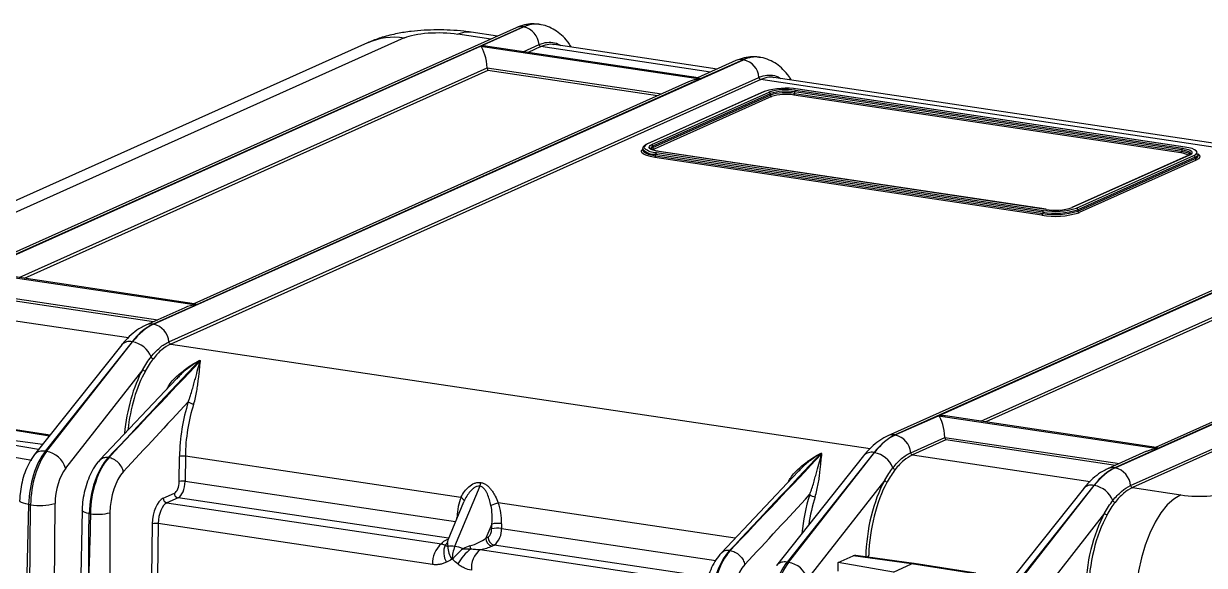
# Model space of a CAD drawing. Header units: millimetres. Extents: x 12 to 854, y 4 to 555.
# Drawn here: x 659.2 to 764.1, y 432.4 to 480.5 of the extents above; entities that cross this region are included whole.
import ezdxf

# ---------------------------------------------------------------- set-up
doc = ezdxf.new("R2010")
doc.units = ezdxf.units.MM

msp = doc.modelspace()

# ---------------------------------------------------------------- linework, layer by layer
at = {"color": 7, "linetype": 'Continuous', "lineweight": 25}
for p, q in [((702.95, 480.13), (650.52, 456.62)), ((703.6, 480.21), (651.17, 456.71)), ((701.29, 479.38), (698.95, 479.73)), ((699.79, 478.49), (703.62, 480.21)), ((703.62, 480.21), (703.6, 480.21)), ((705.03, 480.43), (705.01, 480.43)), ((689.76, 478.79), (640.82, 456.86)), ((693, 479.22), (644.07, 457.28)), ((655.03, 458.42), (699.79, 478.49)), ((699.79, 478.49), (719.3, 475.58)), ((719.13, 475.67), (700.43, 478.47)), ((720.82, 476.46), (706.33, 478.63)), ((724.57, 477.51), (724.54, 477.51)), ((670.73, 453.79), (723.16, 477.29)), ((700.45, 476.33), (700.44, 476.33)), ((722.48, 477.21), (719.08, 475.68)), ((723.13, 477.29), (719.3, 475.58)), ((723.13, 477.29), (723.16, 477.29)), ((672.1, 452.21), (724.52, 475.72)), ((724.69, 475.53), (672.26, 452.02)), ((718.28, 475.32), (674.31, 455.61)), ((719.3, 475.58), (674.54, 455.51)), ((786.74, 466.61), (725.86, 475.71)), ((724.98, 474.46), (714.56, 469.79)), ((725.03, 474.47), (714.62, 469.8)), ((715, 469.74), (725.42, 474.41)), ((725.53, 474.27), (715.11, 469.6)), ((725.53, 474.27), (725.53, 474.15)), ((762.09, 469.28), (727.69, 474.42)), ((727.69, 474.42), (727.69, 474.3)), ((727.69, 474.3), (762.09, 469.16)), ((727.76, 474.57), (762.15, 469.43)), ((762.37, 469.53), (727.98, 474.67)), ((762.39, 469.53), (728, 474.67)), ((715.11, 469.48), (725.53, 474.15)), ((725.64, 474.01), (715.22, 469.34)), ((762.02, 469.01), (727.63, 474.14)), ((714.2, 469.39), (714.2, 469.27)), ((714.9, 469.41), (714.9, 469.39)), ((715.11, 469.6), (715.11, 469.48)), ((715.22, 469.34), (715.12, 469.29)), ((715.41, 469.03), (749.8, 463.89)), ((750.02, 463.99), (715.63, 469.13)), ((750.04, 464), (715.65, 469.14)), ((762.09, 469.28), (762.09, 469.16)), ((749.67, 463.47), (715.28, 468.61)), ((749.74, 463.74), (715.34, 468.88)), ((715.34, 468.88), (715.34, 468.76)), ((715.34, 468.76), (749.74, 463.62)), ((762.73, 468.82), (752.31, 464.15)), ((762.78, 468.82), (752.36, 464.16)), ((752.75, 464.1), (763.16, 468.77)), ((763.27, 468.63), (752.86, 463.96)), ((752.86, 463.84), (763.27, 468.51)), ((763.38, 468.37), (752.97, 463.7)), ((762.88, 468.91), (762.88, 468.92)), ((763.27, 468.63), (763.27, 468.51)), ((763.58, 468.8), (763.58, 468.92)), ((788.4, 467.36), (735.97, 443.86)), ((789.05, 467.44), (736.62, 443.94)), ((740.47, 445.65), (785.24, 465.72)), ((749.74, 463.74), (749.74, 463.62)), ((752.86, 463.96), (752.86, 463.84)), ((756.18, 441.02), (808.61, 464.52)), ((757.54, 439.44), (809.97, 462.95)), ((810.14, 462.76), (757.71, 439.26)), ((804.75, 462.81), (759.98, 442.74)), ((803.73, 462.55), (759.76, 442.84)), ((655.03, 458.42), (674.54, 455.51)), ((674.36, 455.6), (655.67, 458.4)), ((674.54, 455.51), (670.7, 453.79)), ((673.51, 455.25), (670.06, 453.7)), ((670.7, 453.79), (670.73, 453.79)), ((668.84, 452.22), (661.11, 442.49)), ((661.24, 442.47), (668.87, 452.22)), ((668.84, 452.22), (668.87, 452.22)), ((667.91, 451.94), (660.17, 442.2)), ((674.82, 450.56), (674.91, 450.55)), ((669.79, 449.77), (662.92, 441)), ((672.8, 448.95), (665.97, 441.72)), ((736.64, 443.94), (740.47, 445.65)), ((740.47, 445.65), (759.98, 442.74)), ((759.81, 442.84), (741.11, 445.63)), ((661.54, 443.92), (658.48, 444.41)), ((736.64, 443.94), (736.62, 443.94)), ((660.9, 443.11), (656.53, 443.68)), ((660.53, 442.65), (656.53, 443.34)), ((738.01, 442.36), (741.05, 443.73)), ((741.12, 443.5), (738.17, 442.17)), ((759.98, 442.74), (756.15, 441.02)), ((654.85, 442.59), (659.92, 441.7)), ((661.11, 442.49), (661.24, 442.47)), ((666.71, 441.93), (666.76, 441.92)), ((673.02, 439.8), (673.05, 442.03)), ((673.57, 442.06), (673.54, 439.83)), ((698.05, 438.4), (673.57, 442.06)), ((733.82, 442.09), (726.09, 432.35)), ((734.75, 442.37), (727.02, 432.64)), ((727.15, 432.62), (734.79, 442.37)), ((730.12, 442.3), (730.04, 442.31)), ((734.79, 442.37), (734.75, 442.37)), ((758.96, 442.49), (755.5, 440.94)), ((728.01, 440.7), (721.19, 433.47)), ((756.15, 441.02), (756.18, 441.02)), ((735.7, 439.92), (728.84, 431.15)), ((671.6, 438.33), (672.59, 438.77)), ((699.73, 439.39), (697.49, 434.04)), ((753.35, 439.17), (745.62, 429.43)), ((754.29, 439.46), (746.55, 429.72)), ((746.69, 429.7), (754.32, 439.45)), ((754.29, 439.46), (754.32, 439.45)), ((757.71, 439.26), (762, 438.61)), ((659.64, 437.77), (659.45, 430.36)), ((659.81, 437.74), (659.64, 437.77)), ((659.74, 430.32), (659.81, 437.74)), ((661.98, 437.85), (661.9, 430.47)), ((672.92, 438.36), (671.93, 437.91)), ((671.93, 437.91), (696.32, 434.27)), ((698.29, 437.97), (696.88, 434.6)), ((664.39, 437.24), (664.24, 429.8)), ((664.39, 437.24), (664.39, 437.24)), ((665.02, 436.96), (665.13, 436.95)), ((755.23, 437), (748.37, 428.23)), ((670.58, 431.34), (670.63, 436.05)), ((671.15, 436.08), (671.1, 431.38)), ((695.52, 432.43), (671.15, 436.08)), ((700.79, 436.02), (700.26, 434.76)), ((700.78, 435.59), (700.79, 436.02)), ((701.66, 436.06), (701.65, 435.63)), ((700.26, 434.76), (700.46, 434.85)), ((701.01, 434.16), (700.81, 434.07)), ((721.97, 433.67), (721.92, 433.68)), ((727.02, 432.64), (727.15, 432.62)), ((731.57, 432.6), (732.89, 433.2)), ((736.47, 431.76), (731.57, 432.6)), ((731.57, 431.85), (731.57, 432.6)), ((738.07, 432.48), (732.89, 433.2)), ((738.3, 432.52), (733.12, 433.23)), ((736.47, 431.76), (738.07, 432.48)), ((743.56, 431.62), (738.07, 432.48)), ((738.07, 432.48), (738.07, 432.48)), ((743.8, 431.66), (738.31, 432.51))]:
    msp.add_line(p, q, dxfattribs=at)
at = {"color": 8, "linetype": 'Continuous', "lineweight": 25}
for p, q in [((700.69, 479.11), (697.77, 479.55)), ((703.57, 478), (704.99, 478.63)), ((705.16, 478.45), (704.01, 477.93)), ((720.22, 476.19), (705.16, 478.45)), ((658.8, 457.93), (700.37, 476.56)), ((700.44, 476.33), (659.24, 457.86)), ((700.37, 476.56), (715.88, 474.25)), ((715.51, 474.08), (700.45, 476.33)), ((786.14, 466.34), (724.69, 475.53)), ((744.25, 445.16), (785.82, 463.8)), ((785.89, 463.56), (744.69, 445.1)), ((655.6, 456.49), (671.11, 454.18)), ((670.74, 454.01), (655.67, 456.26)), ((652.73, 454.94), (668.5, 452.59)), ((672.26, 452.02), (734.41, 442.74)), ((661.48, 443.85), (658.24, 444.37)), ((741.05, 443.73), (756.56, 441.41)), ((756.19, 441.24), (741.12, 443.5)), ((738.17, 442.17), (753.95, 439.82)), ((673.54, 439.83), (697.57, 436.24)), ((696.95, 434.76), (672.92, 438.36)), ((722.41, 434.76), (701.36, 437.9)), ((697.69, 436.54), (697.7, 436.65)), ((697.74, 436.65), (697.7, 436.65)), ((701.65, 435.63), (720.68, 432.78)), ((696.85, 434.66), (696.92, 434.69)), ((696.91, 434.65), (696.85, 434.66)), ((699.77, 433.75), (719.84, 430.75)), ((720.01, 431.32), (701.01, 434.16)), ((734.17, 433.09), (734.18, 433.11)), ((738.31, 432.51), (738.07, 432.48))]:
    msp.add_line(p, q, dxfattribs=at)
at = {"color": 8, "linetype": 'Continuous', "lineweight": 25, "flags": 128}
for points in [[(698.95, 479.73), (698.38, 479.73), (697.77, 479.55)], [(715.28, 468.61), (714.9, 468.68), (714.57, 468.77), (714.32, 468.87), (714.16, 468.99), (714.08, 469.11), (714.09, 469.23), (714.2, 469.35)], [(714.2, 469.28), (714.2, 469.23), (714.28, 469.12), (714.44, 469.01), (714.67, 468.91), (714.98, 468.83), (715.34, 468.76)], [(714.62, 469.8), (714.44, 469.7), (714.35, 469.59), (714.33, 469.48), (714.35, 469.44)], [(762.88, 468.92), (762.88, 468.95), (762.83, 469.03), (762.72, 469.11), (762.55, 469.17), (762.34, 469.23), (762.09, 469.28)], [(762.09, 469.16), (762.34, 469.11), (762.55, 469.05), (762.72, 468.98), (762.83, 468.91), (762.88, 468.83), (762.88, 468.8)], [(763.51, 468.93), (763.62, 468.84), (763.7, 468.72), (763.68, 468.6), (763.58, 468.48), (763.38, 468.37)], [(659.64, 437.77), (659.38, 437.82), (659.17, 437.87), (659.01, 437.94), (658.9, 438.01), (658.85, 438.08), (658.84, 438.11)], [(665.02, 436.96), (664.82, 437), (664.65, 437.05), (664.52, 437.1), (664.43, 437.16), (664.39, 437.22), (664.39, 437.24)]]:
    msp.add_lwpolyline(points, dxfattribs=at)
at = {"color": 7, "linetype": 'Continuous', "lineweight": 25, "flags": 128}
for points in [[(728, 474.67), (727.99, 474.67), (727.98, 474.67)], [(714.21, 469.34), (714.2, 469.36), (714.2, 469.39)], [(715.63, 469.13), (715.36, 469.18), (715.13, 469.25), (714.95, 469.32), (714.83, 469.4), (714.78, 469.49), (714.79, 469.58), (714.86, 469.66), (715, 469.74)], [(715.65, 469.14), (715.64, 469.14), (715.63, 469.13)], [(762.15, 469.43), (762.42, 469.38), (762.65, 469.32), (762.83, 469.24), (762.95, 469.16), (763, 469.08), (762.99, 468.99), (762.92, 468.9), (762.78, 468.82)], [(763.16, 468.77), (763.34, 468.87), (763.43, 468.97), (763.45, 469.08), (763.38, 469.19), (763.23, 469.29), (763.01, 469.39), (762.72, 469.47), (762.37, 469.53)], [(762.39, 469.53), (762.38, 469.53), (762.37, 469.53)], [(750.04, 464), (750.03, 464), (750.02, 463.99)], [(762, 438.61), (761.4, 438.25), (760.8, 437.72), (760.24, 437.02), (759.72, 436.19), (759.25, 435.23), (758.84, 434.16), (758.51, 433.03), (758.26, 431.84), (758.11, 430.64), (758.04, 429.44)], [(698.32, 438.03), (698.32, 438.07), (698.32, 438.11), (698.3, 438.15), (698.27, 438.2), (698.23, 438.25), (698.18, 438.3), (698.12, 438.35), (698.05, 438.4)]]:
    msp.add_lwpolyline(points, dxfattribs=at)
at = {"color": 8, "linetype": 'Continuous', "lineweight": 25}
for centre, radius, start, end in [((703.42, 479.07), 1.16, 81.0062, 113.8743), ((692.1, 473.51), 5.77, 80.9697, 113.9108), ((722.95, 476.15), 1.16, 81.0062, 113.8743), ((715.28, 470.36), 1.48, 223.4618, 272.2804), ((715.18, 469.31), 0.293, 102.9129, 161.1257), ((715.17, 469.21), 0.277, 101.6853, 166.3288), ((761.91, 467.5), 1.51, 59.1431, 85.5822), ((763.18, 468.91), 0.41, 282.3117, 343.6555), ((670.52, 452.65), 1.16, 81.0065, 113.8433), ((668.61, 451.3), 0.955, 76.2933, 137.7047), ((736.44, 442.8), 1.16, 81.006, 113.9028), ((660.88, 441.57), 0.947, 75.9901, 137.9756), ((734.53, 441.43), 0.974, 76.9516, 137.0464), ((755.97, 439.88), 1.16, 81.0065, 113.8433), ((754.06, 438.53), 0.955, 76.2933, 137.7047), ((726.8, 431.7), 0.967, 76.6842, 137.283)]:
    msp.add_arc(centre, radius, start, end, dxfattribs=at)
at = {"color": 7, "linetype": 'Continuous', "lineweight": 25}
for centre, radius, start, end in [((703.26, 478.51), 1.73, 4.0167, 77.9499), ((705.2, 478.65), 0.208, 184.0167, 257.9499), ((722.8, 475.59), 1.73, 4.0167, 77.9499), ((724.73, 475.73), 0.208, 184.0167, 257.9499), ((725.02, 474.37), 0.0924, 80.9785, 113.902), ((726.93, 468.44), 6.32, 80.4404, 107.4938), ((726.92, 469.62), 5.02, 80.4404, 107.4938), ((725.39, 474.27), 0.14, 358.9121, 77.7511), ((726.92, 469.84), 4.65, 80.4404, 107.4938), ((726.92, 469.71), 4.65, 80.4404, 107.4938), ((726.92, 469.93), 4.28, 80.4404, 107.4938), ((727.52, 474.28), 0.174, 309.1832, 5.238), ((727.87, 474.43), 0.174, 129.1832, 185.238), ((725.66, 474.14), 0.14, 178.9121, 257.7511), ((715.43, 470.68), 1.65, 228.8874, 269.1771), ((714.6, 469.71), 0.0924, 80.9785, 113.902), ((714.97, 469.6), 0.14, 358.9121, 77.7511), ((715.25, 469.47), 0.14, 178.9121, 257.7511), ((715.52, 468.9), 0.174, 129.1832, 185.238), ((761.91, 469.14), 0.174, 309.1832, 5.238), ((762.26, 469.3), 0.174, 129.1832, 185.238), ((715.17, 468.74), 0.174, 309.1832, 5.238), ((762.76, 468.73), 0.0924, 80.9785, 113.902), ((763.13, 468.63), 0.14, 358.9121, 77.7511), ((763.19, 469.02), 0.398, 281.6853, 346.3288), ((763.41, 468.5), 0.14, 178.9121, 257.7511), ((750.84, 470.43), 7.06, 260.4404, 287.4938), ((749.91, 463.76), 0.174, 129.1832, 185.238), ((750.85, 470.34), 6.69, 260.4404, 287.4938), ((750.85, 470.22), 6.69, 260.4404, 287.4938), ((750.85, 470.13), 6.32, 260.4404, 287.4938), ((750.85, 468.94), 5.02, 260.4404, 287.4938), ((752.35, 464.06), 0.0924, 80.9785, 113.902), ((752.72, 463.96), 0.14, 358.9121, 77.7511), ((753, 463.83), 0.14, 178.9121, 257.7511), ((749.56, 463.6), 0.174, 309.1832, 5.238), ((670.37, 452.09), 1.73, 4.0167, 77.9499), ((668.5, 450.08), 2.17, 21.723, 80.1041), ((672.3, 452.23), 0.208, 184.0167, 257.9499), ((670.76, 450.98), 0.261, 201.6844, 260.0955), ((670.05, 449.92), 0.301, 209.6075, 261.9201), ((674.43, 447.69), 1, 232.869, 263.0228), ((736.28, 442.24), 1.73, 4.0167, 77.9499), ((660.88, 440.36), 2.14, 17.578, 80.4276), ((673.37, 440.8), 1.27, 81.0808, 104.7308), ((734.41, 440.23), 2.17, 21.723, 80.1041), ((738.22, 442.38), 0.208, 184.0167, 257.9499), ((736.68, 441.13), 0.261, 201.6844, 260.0955), ((755.81, 439.32), 1.73, 4.0167, 77.9499), ((673.35, 438.57), 1.27, 81.0808, 104.7308), ((698.59, 439.86), 1.23, 337.7758, 353.5526), ((735.96, 440.07), 0.301, 209.6075, 261.9201), ((673, 438.77), 0.419, 179.3275, 257.765), ((729.64, 439.44), 1, 232.869, 263.0228), ((753.95, 437.31), 2.17, 21.723, 80.1041), ((757.75, 439.46), 0.208, 184.0167, 257.9499), ((660.63, 442.97), 5.3, 261.0808, 284.7308), ((672.02, 438.32), 0.419, 179.3275, 257.765), ((715.87, 396.3), 44.06, 109.227, 110.1298), ((756.21, 438.21), 0.261, 201.6844, 260.0955), ((665.78, 441.13), 4.24, 261.0808, 284.7308), ((755.49, 437.15), 0.301, 209.6075, 261.9201), ((670.95, 434.82), 1.27, 81.0808, 104.7308), ((699.92, 435.52), 0.86, 308.9236, 4.3304), ((701.3, 433.58), 2.08, 80.4947, 104.6107), ((701.31, 434.01), 2.08, 80.4947, 104.6107), ((699.93, 435.5), 1.72, 308.9236, 4.3304), ((696.29, 434.7), 0.645, 304.7233, 329.3867), ((700.96, 434.75), 0.698, 178.9121, 257.7511), ((701.16, 434.84), 0.698, 178.9121, 257.7511), ((697.67, 432.6), 2.15, 128.9236, 184.3304), ((698.3, 433.51), 1.78, 158.0391, 209.5739), ((698.94, 434.05), 2.05, 180.3868, 213.9184), ((700.41, 432.86), 3.14, 157.9105, 179.0666), ((702.14, 428.97), 6.24, 128.7821, 141.0077), ((701.76, 430.22), 4.59, 128.1312, 150.5173), ((700.02, 434.32), 1.2, 191.7241, 203.8095), ((701.12, 432.08), 2.15, 128.9236, 184.3304), ((726.8, 430.51), 2.14, 17.578, 80.4276)]:
    msp.add_arc(centre, radius, start, end, dxfattribs=at)
at = {"color": 8, "linetype": 'Continuous', "lineweight": 25}
for centre, major_axis, ratio, start_param, end_param in [((703.54, 471.02), (1.48, 9.41), 0.481058, 0.009332, 0.303867), ((703.68, 471), (1.33, 9.43), 0.484822, 6.282495, 6.579389), ((723.07, 468.1), (1.48, 9.41), 0.481058, 0.009332, 0.303867), ((723.22, 468.08), (1.33, 9.43), 0.484822, 6.282495, 6.579389), ((672.16, 444.37), (1.12, 8.05), 0.485188, 0.905463, 1.674598), ((672.33, 444.35), (1.1, 7.86), 0.48524, 0.905351, 1.632961), ((732.42, 435.36), (1.15, 8.24), 0.485188, 1.230812, 1.660797), ((732.75, 435.32), (1.09, 7.86), 0.485293, 1.230588, 1.557599), ((698.83, 434.98), (1.97, 0.71), 0.411617, 2.78204, 3.019126)]:
    msp.add_ellipse(centre, major_axis=major_axis, ratio=ratio, start_param=start_param, end_param=end_param, dxfattribs=at)
at = {"color": 7, "linetype": 'Continuous', "lineweight": 25}
for centre, major_axis, ratio, start_param, end_param in [((696.03, 478.76), (3.49, 0), 0.259092, 1.048155, 2.617733), ((699.79, 476.96), (2.16, 0.3), 0.700432, 1.174791, 1.47485), ((699.79, 476.96), (-0.22, 1.63), 0.328644, 4.423732, 5.88718), ((700.44, 476.52), (-0.027, 0.196), 0.328644, 1.28214, 2.745587), ((719.3, 474.04), (2.16, 0.3), 0.700432, 1.47485, 1.966802), ((719.3, 474.04), (-0.22, 1.63), 0.328644, 5.88718, 6.187239), ((674.54, 453.97), (2.16, 0.3), 0.700432, 1.47485, 1.966802), ((674.54, 453.97), (-0.22, 1.63), 0.328644, 5.88718, 6.187239), ((670.64, 444.6), (1.48, 9.41), 0.481058, 0.303867, 0.705293), ((670.79, 444.58), (1.33, 9.43), 0.484822, 0.296203, 0.697629), ((677.21, 443.61), (1.15, 8.24), 0.485188, 1.230812, 1.831316), ((677.53, 443.57), (1.09, 7.86), 0.485293, 1.230588, 1.831092), ((740.47, 444.12), (2.16, 0.3), 0.700432, 1.174791, 1.47485), ((740.47, 444.12), (-0.22, 1.63), 0.328644, 4.423732, 5.88718), ((736.56, 434.75), (1.48, 9.41), 0.481058, 0.303867, 0.705293), ((736.7, 434.73), (1.33, 9.43), 0.484822, 0.296203, 0.697629), ((741.12, 443.68), (-0.027, 0.196), 0.328644, 1.28214, 2.745587), ((759.98, 441.2), (2.16, 0.3), 0.700432, 1.47485, 1.966802), ((759.98, 441.2), (-0.22, 1.63), 0.328644, 5.88718, 6.187239), ((662.02, 438.67), (0.73, 4.71), 0.481442, 0.704535, 1.838999), ((662.19, 438.65), (0.67, 4.71), 0.484454, 0.698404, 1.832868), ((667.4, 437.87), (0.74, 4.71), 0.481289, 0.610859, 1.839302), ((667.51, 437.85), (0.67, 4.72), 0.484601, 0.604115, 1.832558), ((663.57, 438.45), (0.44, 3.14), 0.485188, 0.696852, 1.831316), ((668.61, 437.7), (0.48, 3.46), 0.485188, 0.602873, 1.831316), ((756.09, 431.83), (1.48, 9.41), 0.481058, 0.303867, 0.705293), ((756.24, 431.81), (1.33, 9.43), 0.484822, 0.296203, 0.697629), ((672.58, 439.63), (0.123, 0.88), 0.485188, 3.437019, 4.972909), ((672.91, 439.58), (0.18, 1.26), 0.484527, 3.438416, 4.974306), ((738.08, 434.52), (1.12, 8.05), 0.485188, 0.905463, 1.816428), ((738.24, 434.5), (1.1, 7.86), 0.48524, 0.905351, 1.795047), ((763.75, 439.4), (3.49, 0), 0.259092, 4.189748, 5.759326), ((671.61, 436.42), (0.27, 1.95), 0.485188, 0.295427, 1.831316), ((671.94, 436.38), (0.22, 1.57), 0.485712, 0.294305, 1.830194), ((699.68, 436.36), (-0.19, 3.28), 0.600354, 0.866167, 1.446413), ((699.36, 436.24), (0.24, 2.95), 0.488135, 4.678936, 5.259182), ((699.68, 436.36), (-0.19, 3.28), 0.600354, 4.588006, 5.168252), ((757.61, 431.6), (1.12, 8.05), 0.485188, 0.905463, 1.831316), ((757.78, 431.58), (1.1, 7.86), 0.48524, 0.905351, 1.831204), ((698.83, 434.36), (2.55, 0.25), 0.290139, 2.430249, 2.940616), ((698.83, 434.98), (1.97, 0.71), 0.411617, 4.572875, 5.366797), ((698.06, 433.12), (1.51, -0.67), 0.438069, 2.138499, 2.626722), ((698.06, 433.12), (1.51, -0.67), 0.438069, 1.650275, 2.138499), ((698.83, 434.36), (2.55, 0.25), 0.290139, 5.061474, 5.571841), ((722.61, 429.62), (0.74, 4.71), 0.481289, 0.610859, 1.839302), ((722.72, 429.6), (0.67, 4.72), 0.484601, 0.604115, 1.832558), ((697.26, 432.82), (-0.0052, 0.0912), 0.600354, 6.158802, 6.647026), ((697.26, 432.82), (-0.0052, 0.0912), 0.600354, 5.670578, 6.158802), ((723.82, 429.45), (0.48, 3.46), 0.485188, 0.602873, 1.831316), ((727.93, 428.82), (0.73, 4.71), 0.481442, 0.704535, 1.838999), ((728.11, 428.8), (0.67, 4.71), 0.484454, 0.698404, 1.832868), ((732.89, 431.66), (0.23, 1.57), 0.482941, 0.005285, 0.300052)]:
    msp.add_ellipse(centre, major_axis=major_axis, ratio=ratio, start_param=start_param, end_param=end_param, dxfattribs=at)
for points, knots in [([(698.95, 479.73), (698.74, 479.76), (698.13, 479.84), (697.13, 479.92), (695.94, 479.95), (694.77, 479.91), (693.59, 479.81), (692.34, 479.62), (691.13, 479.32), (690.26, 479.01), (689.83, 478.82), (689.76, 478.79)], [0, 0, 0, 0, 0.067829, 0.196624, 0.318012, 0.437877, 0.560739, 0.692783, 0.84654, 0.975195, 1, 1, 1, 1]), ([(704.96, 480.42), (704.78, 480.44), (704.36, 480.5), (703.67, 480.4), (703.2, 480.22), (702.95, 480.13)], [0, 0, 0, 0, 0.267668, 0.621234, 1, 1, 1, 1]), ([(707.85, 478.4), (707.79, 478.51), (707.58, 478.86), (707.15, 479.35), (706.56, 479.84), (705.9, 480.2), (705.37, 480.39), (705.06, 480.41), (705.01, 480.42)], [0, 0, 0, 0, 0.098561, 0.323348, 0.535869, 0.73872, 0.95656, 1, 1, 1, 1]), ([(706.33, 478.61), (706.28, 478.62), (706.03, 478.69), (705.63, 478.63), (705.28, 478.49), (705.16, 478.45)], [0, 0, 0, 0, 0.119449, 0.689591, 1, 1, 1, 1]), ([(724.5, 477.5), (724.32, 477.53), (723.89, 477.58), (723.2, 477.48), (722.73, 477.3), (722.48, 477.21)], [0, 0, 0, 0, 0.267668, 0.621234, 1, 1, 1, 1]), ([(727.39, 475.48), (727.33, 475.59), (727.12, 475.95), (726.68, 476.43), (726.1, 476.93), (725.43, 477.28), (724.91, 477.48), (724.6, 477.5), (724.54, 477.5)], [0, 0, 0, 0, 0.098561, 0.323348, 0.535869, 0.73872, 0.95656, 1, 1, 1, 1]), ([(725.86, 475.69), (725.82, 475.7), (725.56, 475.78), (725.16, 475.71), (724.81, 475.57), (724.69, 475.53)], [0, 0, 0, 0, 0.1194491, 0.6895907, 1, 1, 1, 1]), ([(714.56, 469.79), (714.51, 469.76), (714.37, 469.69), (714.24, 469.57), (714.17, 469.39), (714.22, 469.32), (714.22, 469.31)], [0, 0, 0, 0, 0.226261, 0.604143, 0.933137, 1, 1, 1, 1]), ([(715.65, 469.14), (715.57, 469.15), (715.36, 469.18), (715.1, 469.26), (714.91, 469.37), (714.91, 469.38), (714.9, 469.39)], [0, 0, 0, 0, 0.1635484, 0.473476, 0.7432669, 1, 1, 1, 1]), ([(763.41, 468.96), (763.42, 468.95), (763.53, 468.9), (763.58, 468.83), (763.57, 468.81), (763.57, 468.8)], [0, 0, 0, 0, 0.072828, 0.609033, 1, 1, 1, 1]), ([(762.87, 468.92), (762.88, 468.92), (762.88, 468.91), (762.79, 468.86), (762.73, 468.82)], [0, 0, 0, 0, 0.364168, 1, 1, 1, 1]), ([(670.06, 453.7), (669.9, 453.63), (669.51, 453.43), (668.9, 453), (668.34, 452.47), (668.02, 452.08), (667.91, 451.94)], [0, 0, 0, 0, 0.189385, 0.495295, 0.813804, 1, 1, 1, 1]), ([(670.52, 450.88), (670.64, 451.04), (670.77, 451.19), (671.03, 451.46), (671.16, 451.58), (671.55, 451.92), (671.82, 452.09), (672.1, 452.21)], [0, 0, 0, 0, 0.25, 0.25, 0.5, 0.5, 1, 1, 1, 1]), ([(672.26, 452.02), (671.99, 451.9), (671.73, 451.73), (671.34, 451.41), (671.22, 451.29), (670.96, 451.02), (670.84, 450.88), (670.72, 450.72)], [0, 0, 0, 0, 0.5, 0.5, 0.75, 0.75, 1, 1, 1, 1]), ([(669.79, 449.77), (669.9, 449.97), (670.02, 450.17), (670.26, 450.54), (670.39, 450.72), (670.52, 450.88)], [0, 0, 0, 0, 0.5, 0.5, 1, 1, 1, 1]), ([(670.72, 450.72), (670.59, 450.56), (670.47, 450.39), (670.23, 450.02), (670.12, 449.82), (670, 449.62)], [0, 0, 0, 0, 0.5, 0.5, 1, 1, 1, 1]), ([(673.82, 446.89), (673.86, 446.98), (673.89, 447.08), (673.96, 447.26), (673.99, 447.35), (674.08, 447.62), (674.13, 447.8), (674.23, 448.14), (674.28, 448.31), (674.37, 448.64), (674.41, 448.79), (674.53, 449.25), (674.61, 449.54), (674.72, 449.94), (674.76, 450.07), (674.83, 450.32), (674.87, 450.44), (674.91, 450.55)], [0, 0, 0, 0, 0.0625, 0.0625, 0.125, 0.125, 0.25, 0.25, 0.375, 0.375, 0.5, 0.5, 0.75, 0.75, 0.875, 0.875, 1, 1, 1, 1]), ([(674.3, 446.69), (674.37, 446.89), (674.42, 447.09), (674.51, 447.48), (674.55, 447.67), (674.61, 448.04), (674.64, 448.22), (674.69, 448.57), (674.71, 448.74), (674.77, 449.22), (674.8, 449.52), (674.84, 449.93), (674.85, 450.07), (674.87, 450.25), (674.88, 450.32), (674.9, 450.44), (674.9, 450.49), (674.91, 450.55)], [0, 0, 0, 0, 0.125, 0.125, 0.25, 0.25, 0.375, 0.375, 0.5, 0.5, 0.75, 0.75, 0.875, 0.875, 0.9375, 0.9375, 1, 1, 1, 1]), ([(735.97, 443.86), (735.82, 443.78), (735.42, 443.59), (734.82, 443.15), (734.26, 442.62), (733.94, 442.23), (733.82, 442.09)], [0, 0, 0, 0, 0.189385, 0.495295, 0.813804, 1, 1, 1, 1]), ([(660.17, 442.2), (660.09, 442.09), (659.85, 441.76), (659.52, 441.16), (659.21, 440.38), (659, 439.55), (658.88, 438.78), (658.85, 438.31), (658.84, 438.11)], [0, 0, 0, 0, 0.108432, 0.301794, 0.493274, 0.681987, 0.869305, 1, 1, 1, 1]), ([(665.98, 441.72), (665.88, 441.61), (665.63, 441.33), (665.28, 440.78), (664.93, 440.04), (664.67, 439.24), (664.48, 438.4), (664.4, 437.72), (664.39, 437.34), (664.39, 437.24)], [0, 0, 0, 0, 0.095454, 0.265957, 0.4369, 0.60567, 0.772603, 0.939096, 1, 1, 1, 1]), ([(668.05, 440.68), (668.03, 440.81), (667.98, 440.95), (667.83, 441.23), (667.72, 441.37), (667.47, 441.61), (667.32, 441.71), (667.03, 441.86), (666.89, 441.9), (666.76, 441.92)], [0, 0, 0, 0, 0.25, 0.25, 0.5, 0.5, 0.75, 0.75, 1, 1, 1, 1]), ([(729.03, 438.64), (729.07, 438.73), (729.1, 438.83), (729.17, 439.01), (729.2, 439.1), (729.29, 439.37), (729.35, 439.55), (729.45, 439.89), (729.49, 440.06), (729.58, 440.39), (729.62, 440.54), (729.75, 441), (729.82, 441.29), (729.93, 441.69), (729.97, 441.82), (730.05, 442.07), (730.08, 442.19), (730.12, 442.3)], [0, 0, 0, 0, 0.0625, 0.0625, 0.125, 0.125, 0.25, 0.25, 0.375, 0.375, 0.5, 0.5, 0.75, 0.75, 0.875, 0.875, 1, 1, 1, 1]), ([(729.52, 438.44), (729.58, 438.64), (729.63, 438.84), (729.72, 439.23), (729.76, 439.42), (729.83, 439.79), (729.86, 439.97), (729.9, 440.32), (729.92, 440.49), (729.98, 440.97), (730.01, 441.27), (730.05, 441.68), (730.06, 441.82), (730.09, 442), (730.09, 442.07), (730.11, 442.18), (730.12, 442.24), (730.12, 442.3)], [0, 0, 0, 0, 0.125, 0.125, 0.25, 0.25, 0.375, 0.375, 0.5, 0.5, 0.75, 0.75, 0.875, 0.875, 0.9375, 0.9375, 1, 1, 1, 1]), ([(736.43, 441.03), (736.56, 441.19), (736.69, 441.34), (736.94, 441.61), (737.07, 441.73), (737.47, 442.07), (737.74, 442.24), (738.01, 442.36)], [0, 0, 0, 0, 0.25, 0.25, 0.5, 0.5, 1, 1, 1, 1]), ([(738.17, 442.17), (737.91, 442.05), (737.64, 441.88), (737.26, 441.56), (737.13, 441.44), (736.88, 441.17), (736.75, 441.03), (736.63, 440.87)], [0, 0, 0, 0, 0.5, 0.5, 0.75, 0.75, 1, 1, 1, 1]), ([(735.7, 439.92), (735.82, 440.12), (735.93, 440.32), (736.18, 440.69), (736.3, 440.87), (736.43, 441.03)], [0, 0, 0, 0, 0.5, 0.5, 1, 1, 1, 1]), ([(736.63, 440.87), (736.5, 440.71), (736.38, 440.54), (736.15, 440.17), (736.03, 439.97), (735.92, 439.77)], [0, 0, 0, 0, 0.5, 0.5, 1, 1, 1, 1]), ([(755.5, 440.94), (755.35, 440.86), (754.95, 440.67), (754.35, 440.23), (753.79, 439.7), (753.47, 439.31), (753.35, 439.17)], [0, 0, 0, 0, 0.189385, 0.495295, 0.813804, 1, 1, 1, 1]), ([(698.05, 438.4), (698.14, 438.58), (698.24, 438.75), (698.48, 439.07), (698.61, 439.21), (698.91, 439.47), (699.07, 439.58), (699.34, 439.68), (699.43, 439.71), (699.62, 439.73), (699.72, 439.73), (699.81, 439.72)], [0, 0, 0, 0, 0.25, 0.25, 0.5, 0.5, 0.75, 0.75, 0.875, 0.875, 1, 1, 1, 1]), ([(699.81, 439.72), (699.91, 439.7), (700, 439.67), (700.18, 439.59), (700.26, 439.54), (700.42, 439.42), (700.5, 439.35), (700.64, 439.2), (700.7, 439.12), (700.83, 438.95), (700.89, 438.87), (701, 438.68), (701.05, 438.59), (701.2, 438.31), (701.28, 438.11), (701.36, 437.9)], [0, 0, 0, 0, 0.125, 0.125, 0.25, 0.25, 0.375, 0.375, 0.5, 0.5, 0.625, 0.625, 0.75, 0.75, 1, 1, 1, 1]), ([(699.73, 439.39), (699.65, 439.4), (699.57, 439.39), (699.41, 439.35), (699.33, 439.31), (699.19, 439.22), (699.12, 439.17), (698.99, 439.05), (698.93, 438.99), (698.76, 438.79), (698.65, 438.65), (698.47, 438.35), (698.39, 438.19), (698.32, 438.03)], [0, 0, 0, 0, 0.125, 0.125, 0.25, 0.25, 0.375, 0.375, 0.5, 0.5, 0.75, 0.75, 1, 1, 1, 1]), ([(700.71, 437.67), (700.67, 437.85), (700.63, 438.02), (700.53, 438.37), (700.47, 438.54), (700.36, 438.78), (700.32, 438.85), (700.24, 439), (700.19, 439.07), (700.08, 439.2), (700.02, 439.26), (699.89, 439.35), (699.81, 439.38), (699.73, 439.39)], [0, 0, 0, 0, 0.25, 0.25, 0.5, 0.5, 0.625, 0.625, 0.75, 0.75, 0.875, 0.875, 1, 1, 1, 1]), ([(755.97, 438.11), (756.09, 438.27), (756.22, 438.42), (756.48, 438.69), (756.61, 438.82), (757, 439.15), (757.27, 439.32), (757.54, 439.44)], [0, 0, 0, 0, 0.25, 0.25, 0.5, 0.5, 1, 1, 1, 1]), ([(757.71, 439.26), (757.44, 439.14), (757.18, 438.97), (756.79, 438.64), (756.66, 438.52), (756.41, 438.25), (756.29, 438.11), (756.16, 437.95)], [0, 0, 0, 0, 0.5, 0.5, 0.75, 0.75, 1, 1, 1, 1]), ([(755.23, 437), (755.35, 437.2), (755.47, 437.4), (755.71, 437.77), (755.84, 437.95), (755.97, 438.11)], [0, 0, 0, 0, 0.5, 0.5, 1, 1, 1, 1]), ([(756.16, 437.95), (756.04, 437.79), (755.91, 437.62), (755.68, 437.25), (755.56, 437.05), (755.45, 436.85)], [0, 0, 0, 0, 0.5, 0.5, 1, 1, 1, 1]), ([(696.88, 434.61), (696.88, 434.6), (696.86, 434.54), (696.86, 434.55), (696.86, 434.55)], [0, 0, 0, 0, 0.281233, 1, 1, 1, 1]), ([(696.32, 434.27), (696.38, 434.24), (696.44, 434.22), (696.55, 434.19), (696.6, 434.18), (696.65, 434.17)], [0, 0, 0, 0, 0.5, 0.5, 1, 1, 1, 1]), ([(696.65, 434.17), (696.68, 434.15), (696.71, 434.13), (696.79, 434.08), (696.84, 434.05), (696.89, 434.03)], [0, 0, 0, 0, 0.5, 0.5, 1, 1, 1, 1]), ([(698.23, 433.83), (698.35, 433.83), (698.46, 433.83), (698.7, 433.83), (698.81, 433.84), (698.92, 433.83)], [0, 0, 0, 0, 0.5, 0.5, 1, 1, 1, 1]), ([(698.92, 433.83), (699.06, 433.82), (699.2, 433.8), (699.48, 433.76), (699.63, 433.75), (699.77, 433.75)], [0, 0, 0, 0, 0.5, 0.5, 1, 1, 1, 1]), ([(721.19, 433.47), (721.1, 433.36), (720.85, 433.08), (720.49, 432.53), (720.15, 431.79), (719.88, 430.99), (719.7, 430.14), (719.62, 429.47), (719.6, 429.09), (719.6, 428.99)], [0, 0, 0, 0, 0.095454, 0.265957, 0.4369, 0.60567, 0.772603, 0.939096, 1, 1, 1, 1]), ([(721.97, 433.67), (722.1, 433.65), (722.25, 433.6), (722.54, 433.46), (722.68, 433.36), (722.93, 433.12), (723.04, 432.98), (723.19, 432.7), (723.24, 432.56), (723.27, 432.43)], [0, 0, 0, 0, 0.25, 0.25, 0.5, 0.5, 0.75, 0.75, 1, 1, 1, 1]), ([(696.76, 432.63), (696.66, 432.59), (696.56, 432.55), (696.36, 432.48), (696.26, 432.46), (696.06, 432.42), (695.95, 432.41), (695.74, 432.41), (695.63, 432.42), (695.52, 432.43)], [0, 0, 0, 0, 0.25, 0.25, 0.5, 0.5, 0.75, 0.75, 1, 1, 1, 1]), ([(698.98, 431.92), (698.76, 431.95), (698.55, 432.02), (698.25, 432.16), (698.14, 432.22), (697.95, 432.34), (697.85, 432.41), (697.76, 432.48)], [0, 0, 0, 0, 0.5, 0.5, 0.75, 0.75, 1, 1, 1, 1]), ([(734.28, 433.27), (734.27, 433.24), (734.25, 433.21), (734.22, 433.16), (734.2, 433.13), (734.18, 433.11)], [0, 0, 0, 0, 0.5, 0.5, 1, 1, 1, 1]), ([(734.28, 433.27), (734.26, 433.23), (734.24, 433.18), (734.22, 433.12), (734.22, 433.09), (734.23, 433.08)], [0, 0, 0, 0, 0.614956, 0.839278, 1, 1, 1, 1])]:
    msp.add_open_spline(points, degree=3, knots=knots, dxfattribs=at)
at = {"color": 8, "linetype": 'Continuous', "lineweight": 25}
for points, knots in [([(704.99, 478.63), (705.12, 478.68), (705.47, 478.82), (706.04, 478.86), (706.56, 478.78), (706.83, 478.59), (706.9, 478.54)], [0, 0, 0, 0, 0.190517, 0.535496, 0.880475, 1, 1, 1, 1]), ([(724.52, 475.72), (724.65, 475.77), (725, 475.91), (725.58, 475.94), (726.09, 475.86), (726.36, 475.67), (726.43, 475.63)], [0, 0, 0, 0, 0.190517, 0.535496, 0.880475, 1, 1, 1, 1]), ([(671.95, 448.05), (672.01, 448.17), (672.24, 448.63), (672.91, 449.27), (673.81, 450), (674.48, 450.39), (674.82, 450.56), (674.82, 450.56)], [0, 0, 0, 0, 0.096666, 0.392229, 0.688274, 0.996966, 1, 1, 1, 1]), ([(674.82, 450.56), (674.82, 450.56), (674.5, 450.37), (673.91, 449.96), (673.22, 449.42), (672.9, 449.04), (672.81, 448.94)], [0, 0, 0, 0, 0.004386, 0.441601, 0.856018, 1, 1, 1, 1]), ([(666.71, 441.93), (666.55, 441.93), (666.26, 441.95), (666.07, 441.78), (665.99, 441.7)], [0, 0, 0, 0, 0.527709, 1, 1, 1, 1]), ([(727.16, 439.8), (727.22, 439.92), (727.46, 440.38), (728.13, 441.02), (729.02, 441.75), (729.69, 442.14), (730.03, 442.31), (730.04, 442.31)], [0, 0, 0, 0, 0.096666, 0.392229, 0.688274, 0.996966, 1, 1, 1, 1]), ([(730.04, 442.31), (730.03, 442.31), (729.72, 442.12), (729.12, 441.71), (728.44, 441.16), (728.11, 440.79), (728.02, 440.69)], [0, 0, 0, 0, 0.004386, 0.441601, 0.856018, 1, 1, 1, 1]), ([(721.92, 433.68), (721.76, 433.68), (721.47, 433.7), (721.29, 433.53), (721.2, 433.45)], [0, 0, 0, 0, 0.527709, 1, 1, 1, 1]), ([(734.06, 433.1), (734.08, 433.11), (734.11, 433.11), (734.15, 433.11), (734.18, 433.11), (734.18, 433.11)], [0, 0, 0, 0, 0.471335, 0.980615, 1, 1, 1, 1])]:
    msp.add_open_spline(points, degree=3, knots=knots, dxfattribs=at)
at = {"color": 7, "linetype": 'Continuous', "lineweight": 25}
for points in [[(666.71, 441.93), (669.43, 444.8), (672.1, 447.69), (674.82, 450.56)], [(674.91, 450.55), (672.21, 447.67), (669.46, 444.8), (666.76, 441.92)], [(673.82, 446.89), (671.9, 444.82), (669.98, 442.74), (668.05, 440.68)], [(730.04, 442.31), (727.31, 439.44), (724.64, 436.55), (721.92, 433.68)], [(721.97, 433.67), (724.67, 436.55), (727.43, 439.42), (730.12, 442.3)], [(723.27, 432.43), (725.19, 434.49), (727.11, 436.57), (729.03, 438.64)], [(664.97, 430.96), (664.99, 432.96), (664.97, 434.97), (665.02, 436.96)], [(665.13, 436.95), (665.11, 434.95), (665.01, 432.96), (664.97, 430.96)], [(666.86, 437.03), (666.84, 434.57), (666.87, 432.13), (666.85, 429.67)], [(696.84, 434.38), (696.85, 434.28), (696.86, 434.17), (696.89, 434.03)], [(698.85, 434.08), (698.64, 434.01), (698.43, 433.93), (698.23, 433.83)], [(697.24, 432.9), (697.09, 432.79), (696.92, 432.71), (696.76, 432.63)], [(697.76, 432.48), (697.6, 432.61), (697.44, 432.74), (697.29, 432.9)]]:
    msp.add_open_spline(points, degree=3, dxfattribs=at)

doc.saveas('drawing.dxf')
